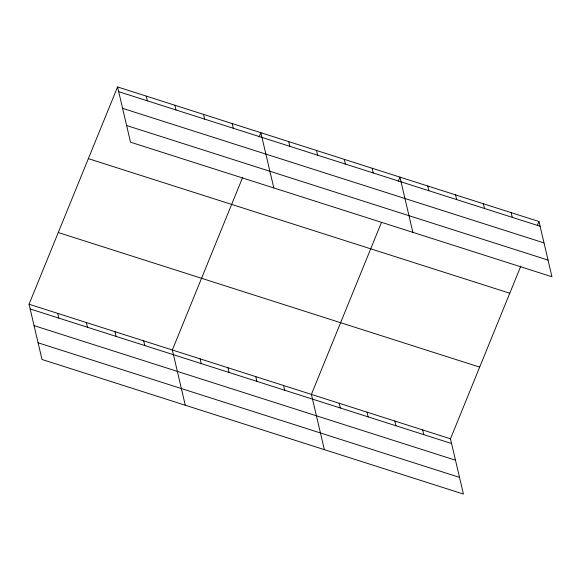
<?xml version="1.0" encoding="UTF-8"?>
<svg xmlns="http://www.w3.org/2000/svg" width="581" height="581" viewBox="0 0 581 581"><rect width="100%" height="100%" fill="white"/><g stroke="black" fill="none" stroke-linecap="round" stroke-linejoin="round"><path stroke-width="0.87" d="M520.859 266.025L450.471 438.808L463.427 494.053L42.006 359.479L29.05 304.233L117.573 86.947L538.994 221.521L551.95 276.767L130.529 142.192L117.573 86.947M242.727 177.212L172.332 349.994L185.288 405.233M259.177 136.826L260.854 132.7L273.811 187.946M381.456 222.443L311.401 394.397L324.358 449.643M398.246 181.236L399.924 177.111L412.88 232.356M537.316 225.646L538.994 221.521M118.684 91.667L540.098 226.241M122.591 108.342L544.012 242.916M126.622 125.518L548.043 260.092M88.363 158.657L509.777 293.223M58.26 232.531L479.681 367.105M29.05 304.233L450.471 438.808M30.154 308.954L451.575 443.528M34.068 325.629L455.489 460.203M38.099 342.805L459.513 477.379M511.178 212.639L512.289 217.359M483.363 203.757L484.474 208.477M455.555 194.875L456.659 199.595M427.739 185.993L428.843 190.713M372.109 168.229L373.22 172.949M422.656 429.925L423.76 434.646M344.301 159.347L345.404 164.067M394.84 421.043L395.952 425.764M316.485 150.464L317.589 155.185M367.025 412.161L368.136 416.882M288.67 141.582L289.781 146.303M339.217 403.279L340.321 408M232.204 123.55L233.308 128.27M283.586 385.523L284.697 390.236M203.546 114.399L204.65 119.12M255.771 376.641L256.882 381.354M174.888 105.248L175.992 109.969M227.963 367.758L229.067 372.472M146.23 96.097L147.342 100.818M200.147 358.876L201.251 363.597M143.674 340.844L144.785 345.557M115.016 331.693L116.127 336.406M86.366 322.535L87.47 327.256M57.708 313.384L58.812 318.105"/></g></svg>
